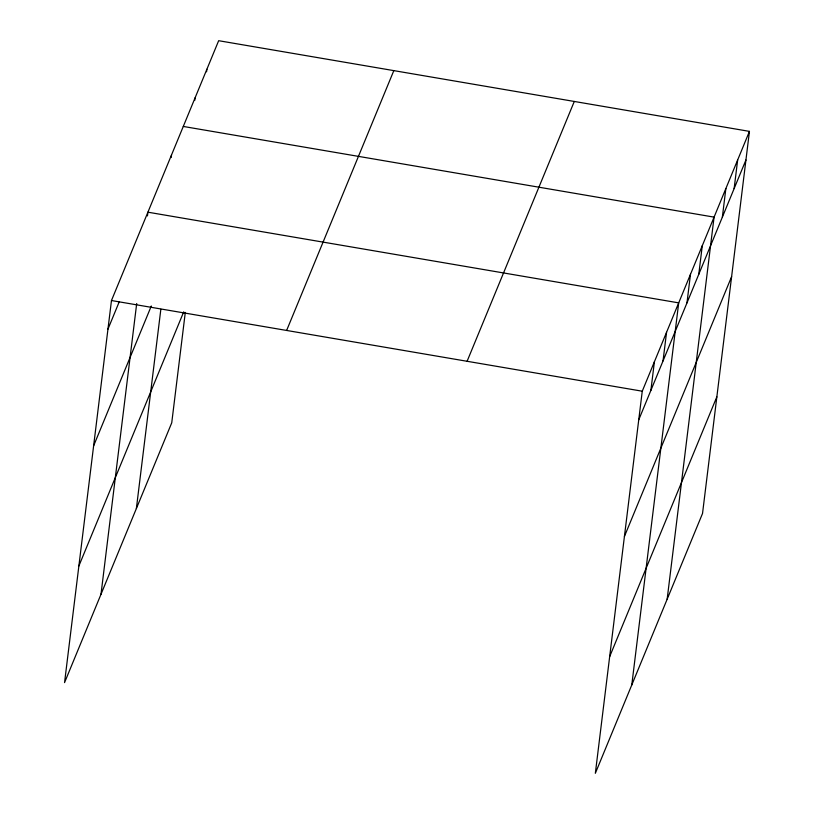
<?xml version="1.0" encoding="UTF-8"?>
<svg xmlns="http://www.w3.org/2000/svg" width="814" height="814" viewBox="0 0 814 814"><rect width="100%" height="100%" fill="white"/><g stroke="black" fill="none" stroke-linecap="round" stroke-linejoin="round"><path stroke-width="1.22" d="M749.45 131.38L642.256 391.208L595.339 773.3L702.533 513.471L749.45 131.38L218.661 40.7L111.467 300.529L64.55 682.62L171.744 422.792L185.297 312.423M100.997 594.281L136.701 303.52M147.456 215.913L147.914 212.189L678.703 302.869L631.786 684.961M171.194 157.509L171.5 155.026M136.376 508.536L160.846 309.269M194.78 100.346L195.085 97.863M206.563 71.774L206.868 69.282M650.885 390.374L654.405 361.762M663.034 360.928L666.554 332.316M686.975 302.9L690.486 274.287M698.768 274.318L702.279 245.706M667.154 599.216L714.071 217.124L183.292 126.445M722.354 217.155L725.864 188.543M734.136 188.573L737.657 159.961M107.957 329.141L119.17 301.963M93.63 445.797L151.302 306.003M78.877 565.974L183.71 311.864M286.63 330.453L393.823 70.625M467.094 361.284L574.287 101.455M638.736 419.821L745.929 160.002M624.419 536.467L731.613 276.648M609.655 656.654L716.849 396.825M111.467 300.529L642.256 391.208"/></g></svg>
